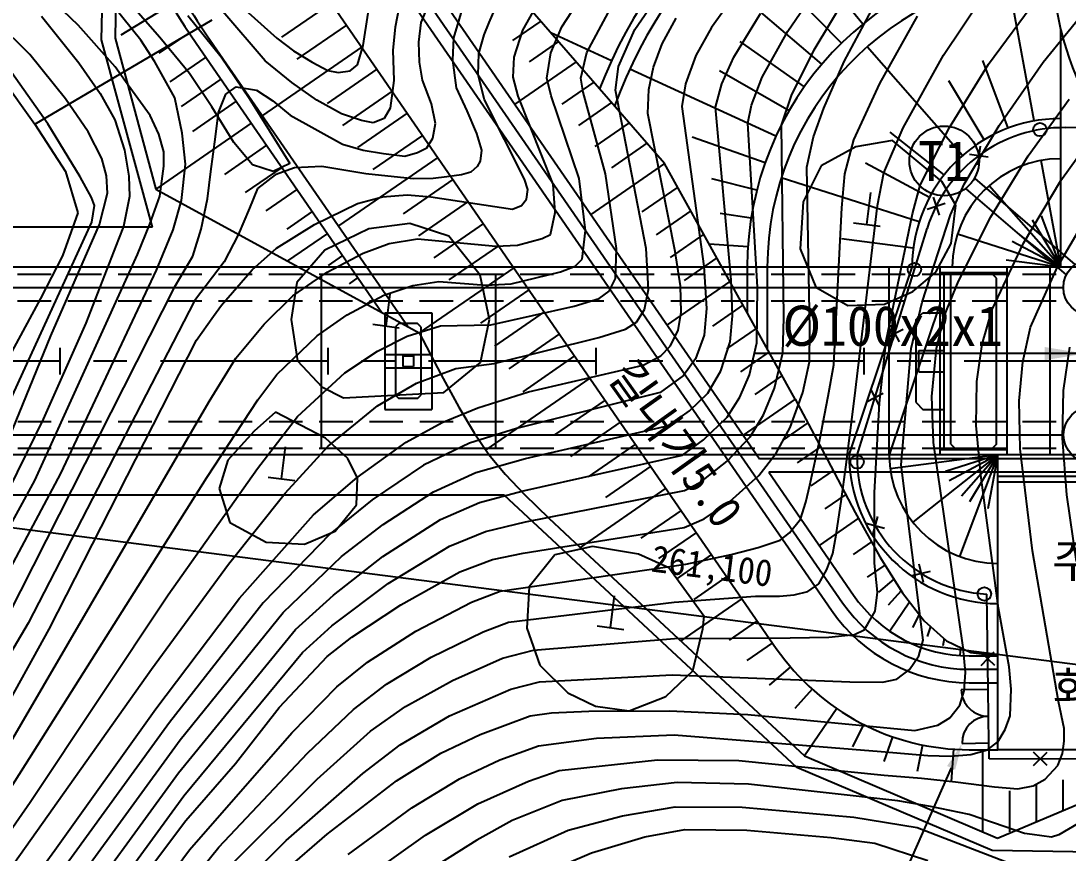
# Model space of a CAD drawing. Header units: millimetres. Extents: x 18534 to 19330, y 1103 to 1809.
# Drawn here: x 19038.9 to 19117.1, y 1432.7 to 1494.8 of the extents above; entities that cross this region are included whole.
import ezdxf
from ezdxf.enums import TextEntityAlignment as Align
from ezdxf.xclip import XClip

# ---------------------------------------------------------------- set-up
doc = ezdxf.new("R2010")
doc.units = ezdxf.units.MM
doc.header["$LTSCALE"] = 10
doc.header["$MEASUREMENT"] = 0
doc.header["$XCLIPFRAME"] = 2
doc.linetypes.add('CENTER', pattern=[2, 1.25, -0.25, 0.25, -0.25])
doc.linetypes.add('HIDDEN', pattern=[0.375, 0.25, -0.125])
for name, color, linetype in [('TN-MANH', 4, 'Continuous'), ('TT-WIRE-EQPM', 6, 'Continuous'), ('TZ-BASE', 253, 'Continuous'), ('TZ-CABL', 4, 'Continuous')]:
    doc.layers.add(name, color=color, linetype=linetype)
doc.styles.add('GR', font='GulimChe.ttf')
doc.styles.add('HANA', font='GulimChe.ttf')
doc.styles.get("Standard").update_dxf_attribs({"font": 'GulimChe.ttf'})
doc.linetypes.add('ZIGZAG', pattern='A,0.0001,-0.2,[131,ltypeshp.shx,S=0.2,R=0,X=-0.2,Y=0],-0.4,[131,ltypeshp.shx,S=0.2,R=180,X=0.2,Y=0],-0.2', length=0.8001)
doc.dimstyles.get("Standard").update_dxf_attribs({"dimtxt": 0.18, "dimasz": 0.18, "dimexe": 0.18, "dimexo": 0.0625, "dimgap": 0.09, "dimtad": 0, "dimtih": 1, "dimtoh": 1, "dimdec": 4, "dimzin": 0, "dimdsep": 46, "dimtxsty": 'Standard', "dimcen": 0.09, "dimadec": 0, "dimazin": 0, "dimtfac": 1, "dimtdec": 4, "dimtofl": 0, "dimtmove": 0, "dimatfit": 3, "dimfxl": 0, "dimtolj": 1, "dimtzin": 0, "dimarcsym": 0})

# ---------------------------------------------------------------- blocks, each defined once
blk = doc.blocks.new('JD-DFMKFD4RX')
at = {"layer": 'TZ-BASE'}
for p, q in [((424.386, 38.393), (424.116, 24.107)), ((423.114, 23.984), (423.381, 38.098)), ((423.114, 23.984), (423.381, 38.098)), ((444.166, 33.37), (472.222, -7.3)), ((442.52, 32.234), (477.586, -18.598)), ((443.343, 32.802), (478.409, -18.03)), ((478.335, 23.725), (469.942, 32.302)), ((465.136, 14.736), (451.927, 29.921)), ((479.928, 25.148), (476.14, 29.801)), ((438.404, 29.395), (473.47, -21.437)), ((474.319, 24.631, 143), (477.693, 29.496, 143)), ((421.365, 25.073, 131), (418.155, 28.162, 131)), ((446.97, 25.27, 133), (448.409, 28.717, 133)), ((462.903, 24.75, 139), (465.418, 28.372, 139)), ((492.711, 17.92), (490.775, 28.545)), ((445.554, 27.719, 132), (445.015, 24.924, 132)), ((457.473, 24.948, 137), (459.037, 27.387, 137)), ((470.689, 27.755, 141), (468.625, 24.891, 141)), ((476.303, 23.24, 144), (478.802, 27.419, 144)), ((428.297, 26.603), (424.556, 24.315)), ((427.466, 24.158, 132.805), (425.319, 26.581, 132.805)), ((440.248, 26.723), (436.543, 24.168)), ((450.227, 26.992, 134), (449.389, 24.123, 134)), ((454.558, 24.69, 136), (455.771, 26.868, 136)), ((478.538, 22.355, 145), (481.173, 27.31, 145)), ((485.953, 22.821, 147), (488.843, 27.164, 147)), ((489.318, 22.171, 148), (492.928, 27.061, 148)), ((493.399, 22.309, 149), (497.238, 27.034, 149)), ((426.033, 23.952, 132), (423.984, 26.515, 132)), ((429.544, 25.803, 132.805), (432.041, 22.711, 132.805)), ((435.321, 22.41, 132), (432.151, 26.097, 132)), ((434.061, 26.013, 131), (436.193, 24.088, 131)), ((442.631, 23.559, 131), (442.999, 25.959, 131)), ((452.045, 25.266, 135), (452.461, 26.248, 135)), ((459.339, 23.022, 138), (460.918, 25.995, 138)), ((470.294, 22.694, 142), (472.3, 25.943, 142)), ((476.877, 22.163), (472.308, 26.051)), ((417.746, 22.88, 129), (415.282, 25.3, 129)), ((418.132, 17.672, 127.446), (431.365, 25.471, 127.446)), ((418.636, 25.741, 130), (421.408, 22.27, 130)), ((424.118, 21.951, 131), (421.365, 25.073, 131)), ((441.383, 25.077), (437.679, 22.522)), ((446.781, 23.802, 133), (446.97, 25.27, 133)), ((451.656, 24.349, 135), (452.045, 25.266, 135)), ((455.89, 25.365), (453.789, 23.916)), ((464.953, 23.685, 140), (465.998, 25.586, 140)), ((481.193, 20.727, 146), (483.998, 25.754, 146)), ((429.644, 24.496), (427.386, 22.989)), ((429.644, 24.496), (427.386, 22.989)), ((430.996, 24.284), (445.983, 2.559)), ((445.015, 24.924, 132), (444.855, 23.214, 132)), ((451.265, 22.945, 135), (451.656, 24.349, 135)), ((453.91, 22.685, 136), (454.558, 24.69, 136)), ((461.174, 22.415), (456.644, 24.498)), ((456.65, 23.007, 137), (457.473, 24.948, 137)), ((461.7, 21.991, 139), (462.903, 24.75, 139)), ((468.625, 24.891, 141), (467.462, 22.817, 141)), ((472.411, 21.194, 143), (474.319, 24.631, 143)), ((494.7, 7), (494.7, 24.74)), ((426.9, 10), (423.114, 23.984)), ((426.9, 10), (423.114, 23.984)), ((424.116, 24.107), (427.167, 12.84)), ((427.094, 22.342, 132), (426.033, 23.952, 132)), ((429.675, 21.462, 132.805), (427.466, 24.158, 132.805)), ((430.173, 23.717), (444.033, 3.625)), ((436.193, 24.088, 131), (437.446, 23.152, 131)), ((442.208, 22.122, 131), (442.631, 23.559, 131)), ((446.828, 22.304, 133), (446.781, 23.802, 133)), ((449.389, 24.123, 134), (449.296, 22.464, 134)), ((457.211, 23.847), (455.017, 22.333)), ((464.315, 21.945, 140), (464.953, 23.685, 140)), ((475.569, 20.474), (470.764, 23.859)), ((487.375, 15.34), (480.248, 23.454)), ((420.418, 19.584, 129), (417.746, 22.88, 129)), ((430.88, 22.691), (428.215, 20.852)), ((432.041, 22.711, 132.805), (434.126, 19.634, 132.805)), ((442.519, 23.43), (435.111, 18.32)), ((437.446, 23.152, 131), (438.831, 22.317, 131)), ((444.855, 23.214, 132), (444.921, 20.938, 132)), ((451.214, 21.354, 135), (451.265, 22.945, 135)), ((453.832, 21.2, 136), (453.91, 22.685, 136)), ((456.352, 21.121, 137), (456.65, 23.007, 137)), ((458.893, 21.115, 138), (459.339, 23.022, 138)), ((467.462, 22.817, 141), (466.7, 20.699, 141)), ((469.399, 20.684, 142), (470.294, 22.694, 142)), ((474.611, 19.811, 144), (476.303, 23.24, 144)), ((482.938, 17.417, 147), (485.953, 22.821, 147)), ((421.408, 22.27, 130), (423.014, 19.975, 130)), ((424.888, 20.861, 131), (424.118, 21.951, 131)), ((428.577, 19.636, 132), (427.094, 22.342, 132)), ((437.32, 20.781, 132), (435.321, 22.41, 132)), ((438.831, 22.317, 131), (440.003, 21.689, 131)), ((441.67, 21.654, 131), (442.208, 22.122, 131)), ((447.073, 20.96, 133), (446.828, 22.304, 133)), ((449.296, 22.464, 134), (449.568, 20.4, 134)), ((458.532, 22.328), (453.959, 19.174)), ((461.48, 20.221, 139), (461.7, 21.991, 139)), ((463.961, 20.27, 140), (464.315, 21.945, 140)), ((477.011, 18.877, 145), (478.538, 22.355, 145)), ((486.387, 17.427, 148), (489.318, 22.171, 148)), ((490.786, 17.387), (488.882, 22.44)), ((490.098, 17.594, 149), (493.399, 22.309, 149)), ((419.097, 17.702, 128), (416.409, 21.507, 128)), ((431.342, 18.967, 132.805), (429.675, 21.462, 132.805)), ((443.655, 21.784), (439.95, 19.229)), ((440.003, 21.689, 131), (440.759, 21.532, 131)), ((440.759, 21.532, 131), (441.67, 21.654, 131)), ((451.699, 19.506, 135), (451.214, 21.354, 135)), ((454.193, 19.778, 136), (453.832, 21.2, 136)), ((456.657, 19.807, 137), (456.352, 21.121, 137)), ((459.048, 20.058, 138), (458.893, 21.115, 138)), ((473.44, 16.775), (462.537, 21.789)), ((474.42, 18.674), (469.22, 21.667)), ((471.614, 19.112, 143), (472.411, 21.194, 143)), ((415.727, 21.054, 127.446), (418.132, 17.672, 127.446)), ((426.737, 18.321, 131), (424.888, 20.861, 131)), ((432.016, 21.045), (429.05, 18.998)), ((432.375, 19.924, 133), (433.163, 20.479, 133)), ((433.163, 20.479, 133), (434.682, 20.224, 133)), ((439.181, 19.467, 132), (437.32, 20.781, 132)), ((444.921, 20.938, 132), (444.657, 18.883, 132)), ((447.742, 19.203, 133), (447.073, 20.96, 133)), ((449.568, 20.4, 134), (450.362, 18.687, 134)), ((459.853, 20.81), (457.474, 19.169)), ((466.7, 20.699, 141), (466.427, 19.005, 141)), ((468.943, 18.955, 142), (469.399, 20.684, 142)), ((479.268, 16.501, 146), (481.193, 20.727, 146)), ((488.988, 16.517), (486.347, 20.919)), ((422.106, 17.107, 129), (420.418, 19.584, 129)), ((423.014, 19.975, 130), (424.097, 18.017, 130)), ((429.134, 16.999, 132), (428.577, 19.636, 132)), ((431.842, 18.56, 133), (432.375, 19.924, 133)), ((434.126, 19.634, 132.805), (437.17, 14.737, 132.805)), ((434.682, 20.224, 133), (435.891, 19.413, 133)), ((444.79, 20.138), (441.086, 17.583)), ((456.814, 13.207, 136), (454.193, 19.778, 136)), ((458.764, 13.621, 137), (456.657, 19.807, 137)), ((460.721, 13.981, 138), (459.048, 20.058, 138)), ((463.746, 8.394, 139), (461.48, 20.221, 139)), ((463.894, 18.474, 140), (463.961, 20.27, 140)), ((473.862, 17.6, 144), (474.611, 19.811, 144)), ((492.26, 15.322, 150), (495.329, 19.545, 150)), ((433.152, 19.398), (429.884, 17.144)), ((432.972, 16.325, 132.805), (431.342, 18.967, 132.805)), ((435.891, 19.413, 133), (437.187, 18.351, 133)), ((441.02, 18.455, 132), (439.181, 19.467, 132)), ((444.657, 18.883, 132), (444.199, 18.106, 132)), ((448.031, 17.733, 133), (447.742, 19.203, 133)), ((454.677, 13.576, 135), (451.699, 19.506, 135)), ((461.174, 19.291), (458.702, 17.586)), ((466.427, 19.005, 141), (468.05, 7.073, 141)), ((470.099, 6.067, 142), (468.943, 18.955, 142)), ((471.341, 17.746, 143), (471.614, 19.112, 143)), ((476.258, 16.744, 145), (477.011, 18.877, 145)), ((424.097, 18.017, 130), (424.816, 15.737, 130)), ((427.393, 16.924, 131), (426.737, 18.321, 131)), ((431.608, 16.74, 133), (431.842, 18.56, 133)), ((437.187, 18.351, 133), (441.086, 16.179, 133)), ((442.51, 17.965, 132), (441.02, 18.455, 132)), ((445.926, 18.492), (442.222, 15.936)), ((444.199, 18.106, 132), (443.383, 17.793, 132)), ((450.362, 18.687, 134), (451.098, 16.981, 134)), ((465.927, 8.186, 140), (463.894, 18.474, 140)), ((418.132, 17.672, 127.446), (420.425, 14.154, 127.446)), ((421.509, 13.742, 128), (419.097, 17.702, 128)), ((434.287, 17.752), (427.167, 12.84)), ((443.383, 17.793, 132), (442.51, 17.965, 132)), ((447.829, 16.625, 133), (448.031, 17.733, 133)), ((462.494, 17.773), (459.93, 16.004)), ((472.063, 5.516, 143), (471.341, 17.746, 143)), ((474.039, 3.24, 144), (473.862, 17.6, 144)), ((481.488, 14.038, 147), (482.938, 17.417, 147)), ((484.211, 13.132, 148), (486.387, 17.427, 148)), ((487.482, 13.196, 149), (490.098, 17.594, 149)), ((494.71, 13.467, 151), (497.754, 17.752, 151)), ((423.128, 15.112, 129), (422.106, 17.107, 129)), ((427.763, 15.623, 131), (427.393, 16.924, 131)), ((429.376, 14.7, 132), (429.134, 16.999, 132)), ((431.276, 14.157, 133), (431.608, 16.74, 133)), ((447.062, 16.845), (443.357, 14.29)), ((447.378, 15.907, 133), (447.829, 16.625, 133)), ((451.098, 16.981, 134), (451.476, 15.739, 134)), ((472.637, 14.796), (467.184, 16.722)), ((475.754, 14.467, 145), (476.258, 16.744, 145)), ((478.592, 13.983, 146), (479.268, 16.501, 146)), ((482.135, 16.457, 147.509), (479.414, 15.989, 147.509)), ((485.999, 13.892), (481.975, 17.079)), ((485.827, 13.404, 147.509), (482.135, 16.457, 147.509)), ((424.816, 15.737, 130), (425.141, 13.808, 130)), ((435.423, 16.106), (432.278, 13.936)), ((434.366, 14.658, 132.805), (432.972, 16.325, 132.805)), ((441.086, 16.179, 133), (442.641, 15.74, 133)), ((442.641, 15.74, 133), (444.161, 15.485, 133)), ((446.68, 15.579, 133), (447.378, 15.907, 133)), ((451.476, 15.739, 134), (451.37, 14.917, 134)), ((463.815, 16.254), (461.159, 14.421)), ((479.414, 15.989, 147.509), (476.818, 14.58, 147.509)), ((488.696, 16.044), (488.484, 14.645)), ((423.48, 13.829, 129), (423.128, 15.112, 129)), ((427.745, 14.551, 131), (427.763, 15.623, 131)), ((448.197, 15.199), (440.789, 10.089)), ((444.161, 15.485, 133), (445.746, 15.282, 133)), ((445.746, 15.282, 133), (446.68, 15.579, 133)), ((451.37, 14.917, 134), (451.141, 14.529, 134)), ((487.891, 15.45), (489.289, 15.239)), ((489.489, 10.774, 150), (492.26, 15.322, 150)), ((494.7, 7), (493.248, 14.969)), ((420.425, 14.154, 127.446), (421.337, 11.055, 127.446)), ((427.458, 12.32, 131), (427.745, 14.551, 131)), ((429.087, 11.992, 132), (429.376, 14.7, 132)), ((431.012, 12.102, 133), (431.276, 14.157, 133)), ((436.559, 14.46), (433.828, 12.576)), ((435.925, 14.14, 132.805), (434.366, 14.658, 132.805)), ((437.17, 14.737, 132.805), (435.925, 14.14, 132.805)), ((437.519, 14.429, 134), (436.077, 13.898, 134)), ((439.56, 14.525, 134), (437.519, 14.429, 134)), ((442.834, 13.985, 134), (439.56, 14.525, 134)), ((450.67, 14.112, 134), (449.986, 13.901, 134)), ((451.141, 14.529, 134), (450.67, 14.112, 134)), ((465.136, 14.736), (459.638, 10.943)), ((474.888, -2.834), (465.136, 14.736)), ((476.818, 14.58, 147.509), (475.477, 11.88, 147.509)), ((475.976, 2.367, 145), (475.754, 14.467, 145)), ((484.905, 12.221), (480.139, 14.761)), ((422.358, 12.212, 128), (421.509, 13.742, 128)), ((423.562, 12.523, 129), (423.48, 13.829, 129)), ((425.141, 13.808, 130), (425.199, 12.275, 130)), ((436.077, 13.898, 134), (434.752, 12.875, 134)), ((446.365, 13.591, 134), (442.834, 13.985, 134)), ((449.333, 13.553), (445.629, 10.998)), ((447.863, 13.637, 134), (446.365, 13.591, 134)), ((448.891, 13.744, 134), (447.863, 13.637, 134)), ((449.986, 13.901, 134), (448.891, 13.744, 134)), ((454.924, 12.811, 135), (454.677, 13.576, 135)), ((459.222, 9.745, 137), (458.764, 13.621, 137)), ((461.549, 8.405, 138), (460.721, 13.981, 138)), ((472.018, 12.751), (468.654, 13.604)), ((484.128, 10.381), (473.841, 13.671)), ((478.365, 11.445, 146), (478.592, 13.983, 146)), ((481.02, 11.605, 147), (481.488, 14.038, 147)), ((486.871, 11.649, 147.509), (485.827, 13.404, 147.509)), ((491.925, 8.791, 151), (494.71, 13.467, 151)), ((422.958, 10.193, 129), (423.562, 12.523, 129)), ((427.167, 12.84), (446.821, 2.101)), ((434.752, 12.875, 134), (434.145, 11.401, 134)), ((437.694, 12.813), (435.379, 11.216)), ((454.822, 12.097, 135), (454.924, 12.811, 135)), ((456.955, 11.099, 136), (456.814, 13.207, 136)), ((466.111, 12.979), (463.44, 11.136)), ((480.23, 10.203, 147.116), (480.536, 12.584, 147.116)), ((483.642, 10.979, 148), (484.211, 13.132, 148)), ((486.474, 10.913, 149), (487.482, 13.196, 149)), ((494.7, 7), (489.355, 13.086)), ((422.578, 11.606, 128), (422.358, 12.212, 128)), ((425.199, 12.275, 130), (424.757, 10.046, 130)), ((426.709, 10.208, 131), (427.458, 12.32, 131)), ((428.448, 9.806, 132), (429.087, 11.992, 132)), ((430.541, 9.835, 133), (431.012, 12.102, 133)), ((438.997, 10.204, 135), (442.201, 11.771, 135)), ((442.201, 11.771, 135), (444.075, 12.251, 135)), ((444.075, 12.251, 135), (445.908, 12.416, 135)), ((445.908, 12.416, 135), (447.687, 12.251, 135)), ((450.469, 11.907), (446.764, 9.351)), ((447.687, 12.251, 135), (453.779, 11.336, 135)), ((454.459, 11.608, 135), (454.822, 12.097, 135)), ((475.477, 11.88, 147.509), (475.261, 8.377, 147.509)), ((484.722, 11.338), (486.065, 11.78)), ((485.172, 12.231), (485.615, 10.887)), ((421.337, 11.055, 127.446), (420.196, 7.858, 127.446)), ((422.381, 10.361, 128), (422.578, 11.606, 128)), ((434.145, 11.401, 134), (433.294, 9.422, 134)), ((438.83, 11.167), (436.929, 9.856)), ((453.779, 11.336, 135), (454.459, 11.608, 135)), ((456.608, 9.449, 136), (456.955, 11.099, 136)), ((467.086, 11.222), (464.492, 9.432)), ((471.588, 10.659), (469.292, 11.022)), ((477.773, -0.273, 146), (478.365, 11.445, 146)), ((479.301, -2.788, 147), (481.02, 11.605, 147)), ((481.68, 1.511, 148), (483.642, 10.979, 148)), ((486.528, 8.784, 147.509), (486.871, 11.649, 147.509)), ((494.459, 7.027, 152), (497.123, 11.623, 152)), ((414.263, -7.346, 128), (422.381, 10.361, 128)), ((419.326, 1.875, 129), (422.958, 10.193, 129)), ((425.803, 7.945, 131), (426.709, 10.208, 131)), ((436.174, 8.416, 135), (438.997, 10.204, 135)), ((446.121, 10.265, 138.181), (443.052, 9.878, 138.181)), ((449.024, 9.331, 138.181), (446.121, 10.265, 138.181)), ((451.604, 10.26), (447.9, 7.705)), ((479.238, 10.331, 147.116), (481.222, 10.076, 147.116)), ((484.358, 4.401, 149), (486.474, 10.913, 149)), ((487.069, 5.962, 150), (489.489, 10.774, 150)), ((494.7, 7), (492.59, 10.515)), ((494.7, 7), (493.254, 10.837)), ((426.9, 10), (280, 10)), ((426.9, 10), (280, 10)), ((424.757, 10.046, 130), (424.385, 9.095, 130)), ((427.221, 6.794, 132), (428.448, 9.806, 132)), ((429.925, 7.826, 133), (430.541, 9.835, 133)), ((433.294, 9.422, 134), (432.259, 7.407, 134)), ((439.966, 9.521), (436.994, 7.471)), ((443.052, 9.878, 138.181), (439.771, 8.273, 138.181)), ((456.003, 9.145, 136), (456.608, 9.449, 136)), ((458.99, 7.61, 137), (459.222, 9.745, 137)), ((468.062, 9.465), (465.545, 7.729)), ((494.7, 7), (486.985, 9.467)), ((494.7, 7), (491.486, 9.546)), ((424.385, 9.095, 130), (421.932, 2.825, 130)), ((442.642, 8.06, 136), (444.58, 8.772, 136)), ((444.58, 8.772, 136), (446.685, 9.118, 136)), ((446.685, 9.118, 136), (452.545, 8.583, 136)), ((451.356, 6.412, 138.181), (449.024, 9.331, 138.181)), ((452.74, 8.614), (449.036, 6.059)), ((452.545, 8.583, 136), (454.143, 8.656, 136)), ((454.143, 8.656, 136), (456.003, 9.145, 136)), ((471.35, 8.536), (468.472, 8.725)), ((483.693, 8.432), (478.338, 9.128)), ((485.367, 6.627, 147.509), (486.528, 8.784, 147.509)), ((489.587, 3.852, 151), (491.925, 8.791, 151)), ((494.7, 7), (491.082, 8.929)), ((418.122, -8.919, 131), (425.803, 7.945, 131)), ((420.196, 7.858, 127.446), (418.547, 4.668, 127.446)), ((428.639, 5.643, 133), (429.925, 7.826, 133)), ((434.344, 6.811, 135), (436.174, 8.416, 135)), ((439.771, 8.273, 138.181), (437.675, 5.876, 138.181)), ((439.94, 6.636, 136), (442.642, 8.06, 136)), ((441.101, 7.874), (440.031, 7.136)), ((461.462, 6.152, 138), (461.549, 8.405, 138)), ((463.941, 5.339, 139), (463.746, 8.394, 139)), ((466.32, 5.622, 140), (465.927, 8.186, 140)), ((475.261, 8.377, 147.509), (476.428, 5.51, 147.509)), ((432.259, 7.407, 134), (430.057, 4.493, 134)), ((457.373, 6.657, 137), (458.469, 7.076, 137)), ((458.469, 7.076, 137), (458.99, 7.61, 137)), ((469.037, 7.708), (466.598, 6.025)), ((468.05, 7.073, 141), (468.272, 3.926, 141)), ((494.7, 7), (490.634, 7.529)), ((493.9, 7), (380.022, 7)), ((420.075, -8.381, 132), (427.221, 6.794, 132)), ((432.06, 4.162, 135), (434.344, 6.811, 135)), ((437.381, 4.859, 136), (439.94, 6.636, 136)), ((439.5, 6.5), (452.5, 6.5)), ((439.5, 6.5), (439.5, -6.5)), ((453.876, 6.968), (446.821, 2.101)), ((452.068, 3.094, 138.181), (451.356, 6.412, 138.181)), ((452.5, 6.5), (452.5, -6.5)), ((453.677, 5.771, 137), (457.373, 6.657, 137)), ((471.3, 7), (471.3, 3.63)), ((472.8, 7), (472.8, 0.927)), ((478.9, -7), (483.6, 7)), ((481.9, -7), (481.9, 7)), ((483.655, 5.182, 147.509), (485.367, 6.627, 147.509)), ((485.7, -7), (485.7, 7)), ((485.7, 6.6), (490.7, 6.6)), ((485.7, 6.5), (486, 6.5)), ((486, -6.5), (486, 6.5)), ((486.5, 6.5), (489.6, 6.5)), ((486.5, -6.2), (486.5, 6.5)), ((489.9, 6.2), (489.6, 6.5)), ((490.7, -7), (490.7, 7)), ((492.445, 2.526, 152), (494.459, 7.027, 152)), ((493.9, -7), (493.9, 7)), ((515.349, 7), (493.9, 7)), ((416.116, -19.054, 133), (428.639, 5.643, 133)), ((437.675, 5.876, 138.181), (437.25, 3.116, 138.181)), ((442.237, 6.228), (441.581, 5.776)), ((444.17, 4.917, 137), (446.338, 5.642, 137)), ((446.338, 5.642, 137), (448.271, 5.941, 137)), ((448.271, 5.941, 137), (451.794, 5.662, 137)), ((451.794, 5.662, 137), (453.677, 5.771, 137)), ((460.999, 5.219, 138), (461.462, 6.152, 138)), ((470.012, 5.951), (465.316, 2.711)), ((466.36, 3.664, 140), (466.32, 5.622, 140)), ((470.194, 3.367, 142), (470.099, 6.067, 142)), ((472.026, 1.358, 143), (472.063, 5.516, 143)), ((476.428, 5.51, 147.509), (478.805, 4.152, 147.509)), ((486.004, 3.345, 150), (487.069, 5.962, 150)), ((489.9, -6.2), (489.9, 6.2)), ((280, 5.111), (700, -48.86)), ((435.254, 2.767, 136), (437.381, 4.859, 136)), ((441.435, 3.464, 137), (444.17, 4.917, 137)), ((444.343, 2.616, 137.694), (444.648, 4.997, 137.694)), ((455.011, 5.321), (451.399, 2.829)), ((460.246, 4.683, 138), (460.999, 5.219, 138)), ((463.632, 3.851, 139), (463.941, 5.339, 139)), ((481.535, 4.241, 147.509), (483.655, 5.182, 147.509)), ((418.547, 4.668, 127.446), (416.422, 0.706, 127.446)), ((430.057, 4.493, 134), (417.634, -19.56, 134)), ((431.474, 3.342, 135), (432.06, 4.162, 135)), ((443.373, 4.582), (442.89, 4.249)), ((452.165, 2.701, 138), (458.39, 4.095, 138)), ((458.39, 4.095, 138), (460.246, 4.683, 138)), ((468.272, 3.926, 141), (468.097, 1.925, 141)), ((470.987, 4.194), (468.703, 2.618)), ((478.805, 4.152, 147.509), (481.535, 4.241, 147.509)), ((485.7, 4.319), (481.9, -7)), ((483.531, 0.929, 149), (484.358, 4.401, 149)), ((430.199, 1.558, 135), (431.474, 3.342, 135)), ((439.209, 1.885, 137), (441.435, 3.464, 137)), ((444.25, 3.6), (444.25, -3.6)), ((444.25, 3.6), (447.75, 3.6)), ((447.75, 3.6), (447.75, -3.6)), ((456.147, 3.675), (452.449, 1.124)), ((463.024, 2.918, 139), (463.632, 3.851, 139)), ((466.145, 2.281, 140), (466.36, 3.664, 140)), ((470.036, 1.434, 142), (470.194, 3.367, 142)), ((473.955, 0.609, 144), (474.039, 3.24, 144)), ((483.9, 3.1), (484.4, 3.6)), ((484.4, 3.6), (486, 3.6)), ((485.435, 0.947, 150), (486.004, 3.345, 150)), ((488.829, 1.253, 151), (489.587, 3.852, 151)), ((421.932, 2.825, 130), (418.754, -4.333, 130)), ((433.127, 0.217, 136), (435.254, 2.767, 136)), ((437.25, 3.116, 138.181), (437.727, 0.016, 138.181)), ((443.351, 2.744, 137.694), (445.334, 2.489, 137.694)), ((445.3, 2.8), (445.05, 2.55)), ((445.05, 2.55), (445.05, 0.5)), ((446.7, 2.8), (445.3, 2.8)), ((445.918, 1.871, 138), (448.416, 2.624, 138)), ((446.95, 2.55), (446.7, 2.8)), ((446.95, 2.55), (446.95, 0.5)), ((448.416, 2.624, 138), (452.165, 2.701, 138)), ((451.4, -0.107, 138.181), (452.068, 3.094, 138.181)), ((460.229, 1.756, 139), (462.205, 2.384, 139)), ((462.205, 2.384, 139), (463.024, 2.918, 139)), ((471.962, 2.437), (469.756, 0.915)), ((475.941, -0.05, 145), (475.976, 2.367, 145)), ((481.677, 1.726), (482.927, 2.387)), ((481.972, 2.682), (482.632, 1.431)), ((483.9, -3.1), (483.9, 3.1)), ((491.87, -0.049, 152), (492.445, 2.526, 152)), ((415.387, -7.703, 129), (419.326, 1.875, 129)), ((436.202, -0.992, 137), (439.209, 1.885, 137)), ((443.714, 0.752, 138), (445.918, 1.871, 138)), ((446.821, 2.101), (448.463, -1.02)), ((452.415, -0.191, 139), (460.229, 1.756, 139)), ((457.283, 2.029), (453.499, -0.581)), ((465.56, 1.114, 140), (466.145, 2.281, 140)), ((468.097, 1.925, 141), (467.43, 0.169, 141)), ((419.198, -19.996, 135), (430.199, 1.558, 135)), ((420, 1), (420, -1)), ((440, 1), (440, -1)), ((460, 1), (460, -1)), ((464.856, 0.383, 140), (465.56, 1.114, 140)), ((469.342, -0.719, 142), (470.036, 1.434, 142)), ((471.462, -1.025, 143), (472.026, 1.358, 143)), ((480, 1), (480, -1)), ((481.162, -3.151, 148), (481.68, 1.511, 148)), ((482.787, -7.751, 149), (483.531, 0.929, 149)), ((484.1, 0.8), (486, 0.8)), ((484.1, -0.8), (484.1, 0.8)), ((485.07, -2.652, 150), (485.435, 0.947, 150)), ((488.441, -1.531, 151), (488.829, 1.253, 151)), ((495.353, 1.052, 153), (494.88, -2.202, 153)), ((431.131, -3.017, 136), (433.127, 0.217, 136)), ((437.727, 0.016, 138.181), (439.56, -1.915, 138.181)), ((441.271, -0.882, 138), (443.714, 0.752, 138)), ((444.25, 0.5), (447.75, 0.5)), ((445.05, 0.5), (445.05, -2.55)), ((445.6, 0.4), (445.6, -0.4)), ((445.6, 0.4), (446.4, 0.4)), ((446.4, 0.4), (446.4, -0.4)), ((446.95, 0.5), (446.95, -2.55)), ((458.418, 0.383), (454.549, -2.286)), ((463.521, -0.315, 140), (464.856, 0.383, 140)), ((467.43, 0.169, 141), (466.535, -1.078, 141)), ((472.937, 0.68), (470.809, -0.789)), ((473.333, -2.021, 144), (473.955, 0.609, 144)), ((444.25, -0.5), (447.75, -0.5)), ((445.6, -0.4), (446.4, -0.4)), ((446.627, -1.652, 139), (449.54, -0.559, 139)), ((448.662, -2.348, 138.181), (451.4, -0.107, 138.181)), ((449.54, -0.559, 139), (452.415, -0.191, 139)), ((454.97, -2.283, 140), (463.521, -0.315, 140)), ((468.358, -2.384, 142), (469.342, -0.719, 142)), ((475.453, -2.353, 145), (475.941, -0.05, 145)), ((477.35, -2.605, 146), (477.773, -0.273, 146)), ((491.599, -2.97, 152), (491.87, -0.049, 152)), ((434.764, -2.892, 137), (436.202, -0.992, 137)), ((437.734, -4.123, 138), (441.271, -0.882, 138)), ((448.463, -1.02), (449.784, -3.446)), ((459.554, -1.264), (451.788, -6.621)), ((466.535, -1.078, 141), (464.808, -2.355, 141)), ((470.757, -2.7, 143), (471.462, -1.025, 143)), ((473.913, -1.077), (471.861, -2.492)), ((484.1, -0.8), (486, -0.8)), ((488.383, -4.805, 151), (488.441, -1.531, 151)), ((439.56, -1.915, 138.181), (441.155, -2.74, 138.181)), ((443.697, -3.345, 139), (446.627, -1.652, 139)), ((451.194, -3.479, 140), (454.97, -2.283, 140)), ((472.512, -4.02, 144), (473.333, -2.021, 144)), ((480.496, -2.095), (481.156, -3.346)), ((494.88, -2.202, 153), (494.81, -5.751, 153)), ((414.832, -30.924, 136), (431.131, -3.017, 136)), ((430.977, -8.688, 137), (434.764, -2.892, 137)), ((441.155, -2.74, 138.181), (448.662, -2.348, 138.181)), ((445.05, -2.55), (445.3, -2.8)), ((446.7, -2.8), (445.3, -2.8)), ((446.7, -2.8), (446.95, -2.55)), ((464.808, -2.355, 141), (454.072, -5.03, 141)), ((460.69, -2.91), (456.927, -5.506)), ((466.984, -3.712, 142), (468.358, -2.384, 142)), ((469.798, -4.194, 143), (470.757, -2.7, 143)), ((474.888, -2.834), (470.994, -5.52)), ((474.5, -4.953, 145), (475.453, -2.353, 145)), ((474.888, -2.834), (477.29, -7.368)), ((476.707, -5.965, 146), (477.35, -2.605, 146)), ((478.652, -7.907, 147), (479.301, -2.788, 147)), ((480.2, -3.051), (481.451, -2.391)), ((483.9, -3.1), (484.4, -3.6)), ((485.214, -6.077, 150), (485.07, -2.652, 150)), ((491.678, -6.549, 152), (491.599, -2.97, 152)), ((436.091, -3.817, 139.267), (434.495, -5.24, 139.267)), ((439.829, -5.763, 139.267), (436.091, -3.817, 139.267)), ((440.015, -6.347, 139), (443.697, -3.345, 139)), ((444.25, -3.6), (447.75, -3.6)), ((448.519, -4.588, 140), (451.194, -3.479, 140)), ((449.784, -3.446), (450.923, -5.364)), ((465.455, -4.805, 142), (466.984, -3.712, 142)), ((480.79, -9.811, 148), (481.162, -3.151, 148)), ((484.4, -3.6), (486, -3.6)), ((418.754, -4.333, 130), (416.151, -9.598, 130)), ((434.758, -8.004, 138), (437.734, -4.123, 138)), ((445.845, -6.041, 140), (448.519, -4.588, 140)), ((461.825, -4.556), (458.115, -7.116)), ((468.046, -5.88, 143), (469.798, -4.194, 143)), ((471.514, -5.659, 144), (472.512, -4.02, 144)), ((475.831, -4.614), (473.967, -5.899)), ((434.495, -5.24, 139.267), (432.543, -7.391, 139.267)), ((454.072, -5.03, 141), (450.564, -6.135, 141)), ((450.923, -5.364), (452.023, -6.962)), ((454.743, -7.258, 142), (465.455, -4.805, 142)), ((473.461, -6.869, 145), (474.5, -4.953, 145)), ((488.731, -8.509, 151), (488.383, -4.805, 151)), ((441.49, -7.257, 139.267), (439.829, -5.763, 139.267)), ((442.177, -8.69, 140), (445.845, -6.041, 140)), ((450.564, -6.135, 141), (447.143, -7.754, 141)), ((462.961, -6.203), (459.422, -8.644)), ((466.463, -7.026, 143), (468.046, -5.88, 143)), ((469.812, -7.464, 144), (471.514, -5.659, 144)), ((475.971, -9.255, 146), (476.707, -5.965, 146)), ((487.407, -21.379, 150), (485.214, -6.077, 150)), ((486.5, -6.2), (486.8, -6.5)), ((489.9, -6.2), (489.6, -6.5)), ((494.81, -5.751, 153), (495.137, -9.972, 153)), ((493.9, -7), (380.022, -7)), ((436.54, -8.783, 139.885), (436.846, -6.403, 139.885)), ((436.825, -9.868, 139), (440.015, -6.347, 139)), ((439.5, -6.5), (452.5, -6.5)), ((452.023, -6.962), (453.223, -8.428)), ((454.486, -9.7, 143), (466.463, -7.026, 143)), ((472.157, -8.529, 145), (473.461, -6.869, 145)), ((476.773, -6.393), (475.02, -7.603)), ((490, -7), (481.968, -8.045)), ((490, -7), (483.651, -12.029)), ((485.7, -6.5), (486, -6.5)), ((485.7, -6.6), (490.7, -6.6)), ((490, -7), (486.095, -8.249)), ((490, -7), (486.382, -8.929)), ((486.8, -6.5), (489.6, -6.5)), ((490, -7), (487.144, -14.58)), ((490, -7), (487.294, -10.08)), ((490, -7), (487.89, -10.515)), ((490, -7), (489.265, -11.034)), ((490, -9), (490, -7)), ((492.587, -14.151, 152), (491.678, -6.549, 152)), ((515.349, -7), (493.9, -7)), ((432.543, -7.391, 139.267), (431.88, -9.497, 139.267)), ((442.211, -8.726, 139.267), (441.49, -7.257, 139.267)), ((447.143, -7.754, 141), (443.307, -10.353, 141)), ((451.038, -8.32, 142), (454.743, -7.258, 142)), ((467.824, -9.023, 144), (469.812, -7.464, 144)), ((490, -7.3), (472.222, -7.3)), ((477.29, -7.368), (479.361, -11.29)), ((484.427, -20.833, 149), (482.787, -7.751, 149)), ((515.349, -7.3), (490, -7.3)), ((415.276, -17.379, 132), (420.075, -8.381, 132)), ((428.071, -17.439, 138), (434.758, -8.004, 138)), ((447.88, -9.744, 142), (451.038, -8.32, 142)), ((453.223, -8.428), (454.665, -9.949)), ((464.097, -7.849), (460.728, -10.173)), ((470.013, -10.477, 145), (472.157, -8.529, 145)), ((490, -8.3), (472.912, -8.3)), ((472.912, -8.3), (479.232, -17.462)), ((477.715, -8.173), (476.059, -9.315)), ((478.343, -10.312, 147), (478.652, -7.907, 147)), ((490.043, -18.426, 151), (488.731, -8.509, 151)), ((514.808, -8.3), (490, -8.3)), ((413.789, -16.829, 131), (418.122, -8.919, 131)), ((415.437, -33.207, 137), (430.977, -8.688, 137)), ((435.548, -8.656, 139.885), (437.532, -8.911, 139.885)), ((438.919, -11.463, 140), (442.177, -8.69, 140)), ((442.127, -10.735, 139.267), (442.211, -8.726, 139.267)), ((466.618, -9.663, 144), (467.824, -9.023, 144)), ((475.681, -10.534, 146), (475.971, -9.255, 146)), ((514.808, -8.6), (490, -8.6)), ((490, -29), (490, -9)), ((490, -9), (510, -9)), ((453.168, -10), (286.07, -10)), ((453.168, -10), (286.07, -10)), ((431.88, -9.497, 139.267), (432.69, -12.054, 139.267)), ((432.583, -15.154, 139), (436.825, -9.868, 139)), ((444.115, -12.194, 142), (447.88, -9.744, 142)), ((451.315, -10.553, 143), (454.486, -9.7, 143)), ((475.011, -30.318), (453.168, -10)), ((475.011, -30.318), (453.168, -10)), ((454.665, -9.949), (456.489, -11.713)), ((454.741, -12, 144), (466.618, -9.663, 144)), ((465.232, -9.495), (458.836, -13.907)), ((478.656, -9.954), (477.099, -11.028)), ((480.803, -15.078, 148), (480.79, -9.811, 148)), ((495.137, -9.972, 153), (495.85, -14.957, 153)), ((443.307, -10.353, 141), (440.171, -12.882, 141)), ((440.54, -12.688, 139.267), (442.127, -10.735, 139.267)), ((448.41, -11.826, 143), (451.315, -10.553, 143)), ((468.085, -11.774, 145), (470.013, -10.477, 145)), ((475.268, -11.797, 146), (475.681, -10.534, 146)), ((477.941, -12.955, 147), (478.343, -10.312, 147)), ((433.395, -17.692, 140), (438.919, -11.463, 140)), ((456.489, -11.713), (458.836, -13.907)), ((466.368, -11.141), (463.352, -13.222)), ((479.361, -11.29), (481.194, -14.6)), ((480.673, -12.964), (481.041, -11.598)), ((432.69, -12.054, 139.267), (435.394, -13.51, 139.267)), ((441.026, -14.577, 142), (444.115, -12.194, 142)), ((444.108, -14.575, 143), (448.41, -11.826, 143)), ((451.758, -12.705, 144), (454.741, -12, 144)), ((454.578, -14.339, 145), (466.603, -12.419, 145)), ((466.603, -12.419, 145), (468.085, -11.774, 145)), ((474.447, -12.82, 146), (475.268, -11.797, 146)), ((479.605, -11.729), (476.673, -13.752)), ((480.174, -12.097), (481.54, -12.465)), ((440.171, -12.882, 141), (435.18, -18.038, 141)), ((438.245, -13.662, 139.267), (440.54, -12.688, 139.267)), ((449.073, -13.818, 144), (451.758, -12.705, 144)), ((467.504, -12.788), (464.67, -14.743)), ((473.751, -13.357, 146), (474.447, -12.82, 146)), ((477.697, -14.366, 147), (477.941, -12.955, 147)), ((435.394, -13.51, 139.267), (438.245, -13.662, 139.267)), ((444.498, -16.606, 144), (449.073, -13.818, 144)), ((459.748, -13.83, 147.078), (456.931, -14.456, 147.078)), ((458.836, -13.907), (475.563, -29.466)), ((463.188, -14.397, 147.078), (459.748, -13.83, 147.078)), ((470.097, -14.442, 146), (472.114, -13.899, 146)), ((472.114, -13.899, 146), (473.751, -13.357, 146)), ((480.578, -13.487), (479.201, -14.437)), ((436.654, -18.762, 142), (441.026, -14.577, 142)), ((440.421, -17.476, 143), (444.108, -14.575, 143)), ((449.843, -15.72, 145), (452.276, -14.795, 145)), ((452.276, -14.795, 145), (454.578, -14.339, 145)), ((456.931, -14.456, 147.078), (455.025, -16.84, 147.078)), ((465.454, -15.44, 147.078), (463.188, -14.397, 147.078)), ((468.639, -14.434), (465.988, -16.263)), ((466.707, -15.145, 146), (470.097, -14.442, 146)), ((477.23, -15.559, 147), (477.697, -14.366, 147)), ((481.194, -14.6), (482.879, -17.298)), ((494.533, -25.402, 152), (492.587, -14.151, 152)), ((426.833, -22.981, 139), (432.583, -15.154, 139)), ((452.868, -17.174, 146), (466.707, -15.145, 146)), ((468.094, -19.058, 147.078), (465.454, -15.44, 147.078)), ((476.656, -16.614, 147), (477.23, -15.559, 147)), ((481.583, -15.224), (480.264, -16.134)), ((481.026, -17.238, 148), (480.803, -15.078, 148)), ((484.449, -16.535), (484.133, -15.157)), ((445.438, -18.183, 145), (449.843, -15.72, 145)), ((469.775, -16.08), (467.305, -17.784)), ((482.241, -16.278), (481.093, -17.252)), ((483.602, -16.005), (484.98, -15.688)), ((440.297, -19.754, 144), (444.498, -16.606, 144)), ((450.72, -17.984, 146), (452.868, -17.174, 146)), ((455.025, -16.84, 147.078), (454.842, -19.933, 147.078)), ((475.828, -17.197, 147), (476.656, -16.614, 147)), ((482.782, -17.144), (481.812, -18.22)), ((417.776, -32.927, 138), (428.071, -17.439, 138)), ((427.155, -25.951, 140), (433.395, -17.692, 140)), ((437.591, -20.042, 143), (440.421, -17.476, 143)), ((461.097, -19.892, 147.284), (461.402, -17.511, 147.284)), ((465.836, -17.979, 147), (471.916, -17.531, 147)), ((470.911, -17.727), (466.336, -20.883)), ((471.916, -17.531, 147), (473.714, -17.552, 147)), ((473.714, -17.552, 147), (474.794, -17.44, 147)), ((474.794, -17.44, 147), (475.828, -17.197, 147)), ((480.844, -18.656, 148), (481.026, -17.238, 148)), ((482.879, -17.298), (484.51, -19.387)), ((435.18, -18.038, 141), (428.181, -26.976, 141)), ((441.793, -20.602, 145), (445.438, -18.183, 145)), ((446.578, -20.148, 146), (450.72, -17.984, 146)), ((453.47, -19.494, 147), (465.836, -17.979, 147)), ((480.278, -19.649, 148), (480.844, -18.656, 148)), ((483.424, -17.996), (481.94, -20.161)), ((490.841, -22.824, 151), (490.043, -18.426, 151)), ((428.98, -28.276, 142), (436.654, -18.762, 142)), ((451.58, -20.195, 147), (453.47, -19.494, 147)), ((467.979, -19.968, 147.078), (468.094, -19.058, 147.078)), ((472.046, -19.373), (469.941, -20.825)), ((484.136, -18.908), (483.64, -19.891)), ((484.51, -19.387), (486.179, -20.866)), ((417.634, -19.56, 134), (413.517, -26.479, 134)), ((415.465, -26.723, 135), (419.198, -19.996, 135)), ((428.843, -30.725, 143), (437.591, -20.042, 143)), ((438.099, -21.756, 144), (440.297, -19.754, 144)), ((442.95, -22.458, 146), (446.578, -20.148, 146)), ((447.709, -22.105, 147), (451.58, -20.195, 147)), ((454.842, -19.933, 147.078), (455.817, -22.68, 147.078)), ((460.105, -19.764, 147.284), (462.088, -20.019, 147.284)), ((467.24, -23.123, 147.078), (467.979, -19.968, 147.078)), ((479.303, -20.401, 148), (480.037, -20.057, 148)), ((480.037, -20.057, 148), (480.278, -19.649, 148)), ((484.99, -19.813), (484.734, -20.551)), ((439.945, -22.046, 145), (441.793, -20.602, 145)), ((455.345, -21.566, 148), (465.884, -20.69, 148)), ((465.884, -20.69, 148), (474.513, -20.657, 148)), ((473.182, -21.019), (471.259, -22.346)), ((474.513, -20.657, 148), (477.398, -20.595, 148)), ((477.398, -20.595, 148), (479.303, -20.401, 148)), ((484.108, -22, 149), (484.427, -20.833, 149)), ((486.001, -20.709), (485.891, -21.249)), ((486.179, -20.866), (487.978, -21.737)), ((429.241, -32.435, 144), (438.099, -21.756, 144)), ((453.029, -22.162, 148), (455.345, -21.566, 148)), ((487.209, -21.365), (487.168, -21.976)), ((487.604, -23.232, 150), (487.407, -21.379, 150)), ((487.978, -21.737), (490, -22)), ((488.743, -21.71), (489.756, -22.696)), ((488.756, -22.709), (489.743, -21.696)), ((488.864, -21.852), (488.864, -22)), ((436.376, -25.842, 145), (439.945, -22.046, 145)), ((440.665, -24.319, 146), (442.95, -22.458, 146)), ((444.369, -24.115, 147), (447.709, -22.105, 147)), ((449.311, -23.841, 148), (453.029, -22.162, 148)), ((483.424, -23.026, 149), (484.108, -22, 149)), ((487.875, -22), (490, -22)), ((396.989, -65.145, 139), (426.833, -22.981, 139)), ((455.808, -23.936, 149), (465.695, -23.41, 149)), ((455.817, -22.68, 147.078), (457.914, -24.758, 147.078)), ((465.223, -25.039, 147.078), (467.24, -23.123, 147.078)), ((465.695, -23.41, 149), (478.953, -23.945, 149)), ((474.528, -22.819), (472.93, -24.174)), ((482.46, -23.734, 149), (483.424, -23.026, 149)), ((487.502, -24.61, 150), (487.604, -23.232, 150)), ((487.875, -23), (490, -23)), ((491.005, -24.475, 151), (490.841, -22.824, 151)), ((441.901, -25.995, 147), (444.369, -24.115, 147)), ((445.797, -25.783, 148), (449.311, -23.841, 148)), ((453.655, -24.475, 149), (455.808, -23.936, 149)), ((478.953, -23.945, 149), (481.394, -23.953, 149)), ((481.394, -23.953, 149), (482.46, -23.734, 149)), ((487.875, -24), (490, -24)), ((437.303, -27.754, 146), (440.665, -24.319, 146)), ((449.086, -26.471, 149), (453.655, -24.475, 149)), ((457.914, -24.758, 147.078), (459.978, -25.755, 147.078)), ((476.152, -24.493), (474.849, -25.936)), ((487.174, -25.667, 150), (487.502, -24.61, 150)), ((489.28, -24.5), (487.28, -24.527)), ((489.332, -28.5), (489.28, -24.5)), ((490.936, -26.472, 151), (491.005, -24.475, 151)), ((443.189, -27.627, 148), (445.797, -25.783, 148)), ((459.978, -25.755, 147.078), (462.482, -26.109, 147.078)), ((462.482, -26.109, 147.078), (465.223, -25.039, 147.078)), ((486.418, -26.617, 150), (487.174, -25.667, 150)), ((494.951, -27.426, 152), (494.533, -25.402, 152)), ((419.615, -36.489, 140), (427.155, -25.951, 140)), ((433.105, -30.024, 145), (436.376, -25.842, 145)), ((438.482, -29.268, 147), (441.901, -25.995, 147)), ((445.395, -28.628, 149), (449.086, -26.471, 149)), ((451.375, -27.871, 150), (455.09, -26.479, 150)), ((455.09, -26.479, 150), (456.688, -26.243, 150)), ((456.688, -26.243, 150), (459.477, -26.134, 150)), ((459.477, -26.134, 150), (465.522, -26.088, 150)), ((465.522, -26.088, 150), (471.34, -26.37, 150)), ((471.34, -26.37, 150), (483.82, -27.569, 150)), ((477.983, -25.936), (475.563, -29.466)), ((490.555, -27.488, 151), (490.936, -26.472, 151)), ((428.181, -26.976, 141), (399.663, -66.134, 141)), ((479.99, -27.123), (479.146, -28.794)), ((483.82, -27.569, 150), (485.527, -27.159, 150)), ((485.527, -27.159, 150), (486.418, -26.617, 150)), ((429.68, -36.464, 146), (437.303, -27.754, 146)), ((439.198, -31.208, 148), (443.189, -27.627, 148)), ((448.423, -29.259, 150), (451.375, -27.871, 150)), ((455.71, -28.707, 151), (460.051, -28.134, 151)), ((460.051, -28.134, 151), (465.836, -27.891, 151)), ((465.836, -27.891, 151), (481.305, -29.126, 151)), ((482.137, -28.032), (481.497, -29.876)), ((489.997, -28.419, 151), (490.555, -27.488, 151)), ((494.956, -28.367, 152), (494.951, -27.426, 152)), ((401.06, -66.527, 142), (428.98, -28.276, 142)), ((442.615, -30.766, 149), (445.395, -28.628, 149)), ((452.847, -29.749, 151), (455.71, -28.707, 151)), ((484.385, -28.648), (483.985, -30.615)), ((487.333, -28.526), (489.332, -28.5)), ((489.231, -29.01, 151), (489.997, -28.419, 151)), ((494.837, -29.292, 152), (494.956, -28.367, 152)), ((431.854, -36.267, 147), (438.482, -29.268, 147)), ((445.134, -31.317, 150), (448.423, -29.259, 150)), ((475.563, -29.466), (489.977, -35.6)), ((481.305, -29.126, 151), (484.787, -29.442, 151)), ((484.787, -29.442, 151), (486.476, -29.471, 151)), ((486.476, -29.471, 151), (487.996, -29.353, 151)), ((486.696, -28.96), (486.533, -31.371)), ((487.875, -29), (490, -29)), ((487.996, -29.353, 151), (489.231, -29.01, 151)), ((488.864, -29), (488.864, -35.126)), ((489.977, -35.6), (505.57, -29)), ((510, -29), (490, -29)), ((492.675, -30.182), (493.678, -29.186)), ((493.675, -30.186), (492.678, -29.182)), ((494.472, -30.185, 152), (494.837, -29.292, 152)), ((429.392, -34.293, 145), (433.105, -30.024, 145)), ((449.836, -31.176, 151), (452.847, -29.749, 151)), ((457.269, -30.563, 152), (464.609, -29.763, 152)), ((464.609, -29.763, 152), (470.67, -29.812, 152)), ((470.67, -29.812, 152), (481.522, -30.901, 152)), ((489.585, -36.52), (475.011, -30.318)), ((489.585, -36.52), (475.011, -30.318)), ((486.522, -30.355), (477.675, -50.314)), ((493.527, -31.192, 152), (494.472, -30.185, 152)), ((402.458, -66.919, 143), (428.843, -30.725, 143)), ((432.634, -37.737, 148), (439.198, -31.208, 148)), ((436.882, -35.765, 149), (442.615, -30.766, 149)), ((446.256, -33.341, 151), (449.836, -31.176, 151)), ((454.965, -31.35, 152), (457.269, -30.563, 152)), ((481.522, -30.901, 152), (484.319, -31.137, 152)), ((484.319, -31.137, 152), (486.855, -31.4, 152)), ((492.646, -31.706, 152), (493.527, -31.192, 152)), ((494.864, -31.241), (494.864, -33.532)), ((439.94, -35.315, 150), (445.134, -31.317, 150)), ((451.196, -33.048, 152), (454.965, -31.35, 152)), ((461.927, -31.932, 153), (457.484, -32.802, 153)), ((466.073, -31.453, 153), (461.927, -31.932, 153)), ((471.398, -31.578, 153), (466.073, -31.453, 153)), ((482.534, -32.817, 153), (471.398, -31.578, 153)), ((486.855, -31.4, 152), (489.754, -31.773, 152)), ((489.754, -31.773, 152), (491.489, -31.933, 152)), ((491.489, -31.933, 152), (492.646, -31.706, 152)), ((492.864, -31.652), (492.864, -34.378)), ((403.855, -67.312, 144), (429.241, -32.435, 144)), ((457.484, -32.802, 153), (453.752, -34.293, 153)), ((484.99, -33.229, 153), (482.534, -32.817, 153)), ((490.864, -32.063), (490.864, -35.126)), ((395.712, -64.548, 138), (417.776, -32.927, 138)), ((441.522, -36.817, 151), (446.256, -33.341, 151)), ((447.295, -35.382, 152), (451.196, -33.048, 152)), ((461.997, -33.931, 154), (465.916, -33.269, 154)), ((465.916, -33.269, 154), (470.922, -33.284, 154)), ((470.922, -33.284, 154), (479.252, -34.047, 154)), ((487.857, -33.848, 153), (484.99, -33.229, 153)), ((424.538, -40.717, 145), (429.392, -34.293, 145)), ((453.752, -34.293, 153), (451.111, -35.74, 153)), ((457.935, -35.012, 154), (461.997, -33.931, 154)), ((479.252, -34.047, 154), (483.986, -34.804, 154)), ((490.561, -34.76, 153), (487.857, -33.848, 153)), ((453.539, -36.99, 154), (457.935, -35.012, 154)), ((463.665, -35.493, 155), (466.651, -34.949, 155)), ((466.651, -34.949, 155), (471.282, -35.014, 155)), ((471.282, -35.014, 155), (477.575, -35.558, 155)), ((483.986, -34.804, 154), (493.539, -38.484, 154)), ((492.002, -35.258, 153), (490.561, -34.76, 153)), ((495.99, -34.517, 153), (494.552, -35.365, 153)), ((433.138, -39.529, 149), (436.882, -35.765, 149)), ((436.781, -38.035, 150), (439.94, -35.315, 150)), ((442.512, -38.76, 152), (447.295, -35.382, 152)), ((451.111, -35.74, 153), (445.122, -39.522, 153)), ((459.666, -36.702, 155), (463.665, -35.493, 155)), ((477.575, -35.558, 155), (480.835, -35.977, 155)), ((492.557, -35.329, 153), (492.002, -35.258, 153)), ((494.001, -35.53, 153), (492.557, -35.329, 153)), ((494.552, -35.365, 153), (494.001, -35.53, 153)), ((398.266, -65.742, 140), (419.615, -36.489, 140)), ((422.364, -46.272, 146), (429.68, -36.464, 146)), ((429.486, -39.224, 147), (431.854, -36.267, 147)), ((455.599, -38.432, 155), (459.666, -36.702, 155)), ((480.835, -35.977, 155), (484.776, -37.278, 155)), ((510.497, -36.892), (489.585, -36.52)), ((510.497, -36.892), (489.585, -36.52))]:
    blk.add_line(p, q, dxfattribs=at)
at = {"layer": 'TZ-BASE', "ltscale": 0.2}
for p, q in [((495.044, 17.424), (501.085, 17.608)), ((479.496, -7.024), (484.727, 9.907)), ((489.28, -24.5), (489.186, -17.392)), ((489.348, -29.671), (489.332, -28.5)), ((503.373, -29.72), (489.348, -29.671))]:
    blk.add_line(p, q, dxfattribs=at)
at = {"layer": 'TZ-BASE', "linetype": 'CENTER', "flags": 128}
blk.add_lwpolyline([(700, 0), (280, 0), (0, 0)], dxfattribs=at)
at = {"layer": 'TZ-BASE'}
for centre in [(493.151, 17.278), (483.778, 6.834), (479.501, -7.52), (488.998, -17.38)]:
    blk.add_circle(centre, 0.5, dxfattribs=at)
for centre, radius, start, end in [((445.415, 15.468), 50.15, 10.65441, 99.86404), ((494.7, 7), 36.9, 101.66332, 158.85227), ((494.7, 7), 35.4, 100.73315, 160.14191), ((481.619, 59.206), 61.5, 201.39618, 214.59943), ((481.619, 59.206), 62.5, 203.52475, 214.59943), ((494.7, 7), 23.4, 93.42258, 180), ((494.7, 7), 21.9, 92.51713, 180), ((521.216, 31.412), 27.343, 194.12298, 243.22814), ((494.7, 7), 11.1, 90, 180), ((494.7, 7), 8.1, 90, 180), ((490, -7), 11.1, 180, 270), ((490, -7), 8.1, 180, 270), ((487.875, -11.5), 10.5, 214.59943, 270), ((487.875, -11.5), 12.5, 214.59943, 270), ((487.875, -11.5), 11.5, 214.59943, 270), ((487.875, -11.5), 17.5, 214.59943, 270), ((489.28, -24.5), 2, 180.7551, 270.7551), ((489.332, -28.5), 2, 90.7551, 180.7551)]:
    blk.add_arc(centre, radius, start, end, dxfattribs=at)
at = {"layer": 'TZ-BASE', "ltscale": 0.2}
for centre, radius, start, end in [((494.919, 6.758), 10.667, 89.32668, 162.83027), ((489.718, -7.182), 10.223, 179.1112, 267.01429)]:
    blk.add_arc(centre, radius, start, end, dxfattribs=at)
at = {"layer": 'TZ-BASE'}
blk.add_solid([(486.217, -30.22), (487.333, -28.526), (486.827, -30.49)], dxfattribs=at)
at = {"layer": 'TZ-BASE', "style": 'HANA'}
for s, rotation, p in [('길내기5.0', 305.44684, (460.806, -1.066)), ('주차장', 359.7997, (494.056, -16.149)), ('회차로', 359.7997, (494.053, -25.698))]:
    blk.add_text(s, height=2.5, rotation=rotation, dxfattribs=at).set_placement(p)
blk.add_text('261,100', height=2, rotation=352.67756, dxfattribs=at).set_placement((473.033, -16.848, 145), align=Align.RIGHT)
blk = doc.blocks.new('123123')
at = {"layer": 'TZ-BASE'}
blk.add_text('Ø100x2x1', height=3, rotation=359.94818, dxfattribs=at).set_placement((570.085, 368.955), align=Align.MIDDLE)
blk.add_leader([(584.437, 366.879), (559.78, 366.879)], dimstyle='Standard', override={"dimtxt": 3, "dimasz": 3, "dimexe": 2, "dimexo": 3, "dimgap": 1, "dimtad": 0, "dimtih": 0, "dimcen": 1, "dimaunit": 1, "dimadec": 8, "dimtix": 1, "dimtofl": 1, "dimtmove": 2, "dimtvp": 2}, dxfattribs=at)

msp = doc.modelspace()

# ---------------------------------------------------------------- linework, layer by layer
at = {"layer": 'TN-MANH'}
for centre in [(19118.825, 1474.871), (19118.835, 1463.871)]:
    msp.add_circle(centre, 2.1, dxfattribs=at)
at = {"layer": 'TT-WIRE-EQPM'}
msp.add_circle((19107.828, 1484.309), 2.6, dxfattribs=at)
at = {"layer": 'TZ-CABL', "linetype": 'ByBlock'}
for p, q in [((19117.603, 1476.579), (19110.127, 1482.995)), ((19116.952, 1475.82), (19109.475, 1482.236))]:
    msp.add_line(p, q, dxfattribs=at)
at = {"layer": 'TZ-CABL', "linetype": 'HIDDEN'}
for points in [[(18858.672, 1475.871), (19116.979, 1475.871)], [(18858.925, 1474.871), (19116.725, 1474.871)], [(18858.672, 1473.871), (19116.979, 1473.871)], [(18858.682, 1464.871), (19116.989, 1464.871)], [(18858.935, 1463.871), (19116.735, 1463.871)], [(18858.682, 1462.871), (19116.989, 1462.871)]]:
    msp.add_lwpolyline(points, dxfattribs=at)
at = {"layer": 'TZ-CABL', "linetype": 'ZIGZAG', "ltscale": 0.5}
for points in [[(18858.925, 1474.871), (19116.725, 1474.871)], [(18858.935, 1463.871), (19116.735, 1463.871)]]:
    msp.add_lwpolyline(points, dxfattribs=at)

# ---------------------------------------------------------------- block references
at = {"layer": 'TZ-BASE'}
ref = msp.add_blockref('JD-DFMKFD4RX', (18621.825, 1469.371), dxfattribs=at)
XClip(ref).set_block_clipping_path([(-0.0000000001, -75), (700, 75.0000000001)])
msp.add_blockref('123123', (18533.889, 1103.051), dxfattribs=at)

# ---------------------------------------------------------------- texts
at = {"layer": 'TT-WIRE-EQPM', "style": 'GR'}
msp.add_text('T1', height=3, dxfattribs=at).set_placement((19107.828, 1484.309), align=Align.MIDDLE)

doc.saveas('drawing.dxf')
